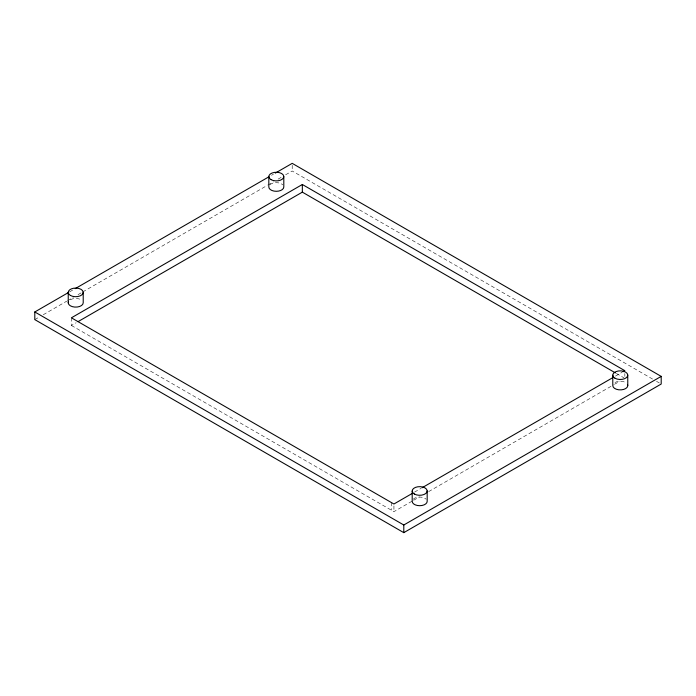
<?xml version="1.0" encoding="UTF-8"?>
<svg xmlns="http://www.w3.org/2000/svg" width="696" height="696" viewBox="0 0 696 696"><rect width="100%" height="100%" fill="white"/><g stroke="black" fill="none" stroke-linecap="round" stroke-linejoin="round"><path stroke-width="0.52" stroke-dasharray="3.48 2.61" d="M69.556 291.894L73.315 289.727M271.536 175.288L273.415 174.2M34.8 319.612L39.498 316.897M43.256 314.731L66.738 301.168M67.677 300.629L73.315 297.375M78.013 294.66L81.771 292.494M82.711 291.955L266.846 185.641M267.786 185.101L273.415 181.847M278.113 179.133L281.871 176.967M285.63 174.792L292.207 170.999L652.726 379.146M71.418 317.811L71.418 325.458L76.116 322.753M414.572 492.089L421.15 488.296M615.455 376.11L622.024 372.316M71.418 325.458L393.927 511.656L412.702 500.815M413.642 500.276L419.27 497.022M428.658 491.602L613.576 384.845M614.516 384.296L620.153 381.051M656.493 381.321L659.321 382.948M616.378 373.456L623.903 377.798M624.843 373.561L624.843 376.423M393.927 505.922L393.927 511.656M391.274 502.486L391.274 510.125M292.207 165.265L292.207 170.999M413.198 499.206A7.491 4.324 0 0 1 426.178 499.206M70.427 299.732A7.491 4.324 0 0 1 81.023 299.732M269.822 184.814A7.491 4.324 0 0 1 282.802 184.814M614.977 382.504A7.491 4.324 0 0 1 625.573 382.504"/><path stroke-width="1.04" d="M275.294 173.113L292.207 163.351L661.2 376.388L661.2 384.035L403.793 532.649L34.8 319.612L34.8 311.965L68.617 292.442M75.194 288.64L268.726 176.915M622.963 371.777L624.843 370.69L302.342 184.492L71.418 317.811L393.927 504.008L412.702 493.168M77.996 321.665L302.342 192.139L615.438 372.908M422.089 487.748L612.637 377.737M34.8 311.965L403.793 525.002L661.2 376.388M627.766 375.161L627.766 385.567M612.784 375.161L612.784 385.567A7.491 4.324 0 0 0 621.25 389.856A7.491 4.324 0 0 0 627.514 384.444M427.179 490.976L427.179 501.372A7.491 4.324 0 0 1 419.688 505.696A7.491 4.324 0 0 1 412.197 501.372L412.197 490.976M403.793 525.002L403.793 532.649M302.342 184.492L302.342 192.139M283.803 176.584L283.803 186.98A7.491 4.324 0 0 1 276.312 191.304A7.491 4.324 0 0 1 268.821 186.98L268.821 176.584M83.216 292.39L83.216 302.786A7.491 4.324 0 0 1 74.75 307.075A7.491 4.324 0 0 1 68.486 301.673M68.234 292.39L68.234 302.786M414.39 494.03A7.491 4.324 0 0 0 426.926 492.089A7.491 4.324 0 0 0 417.748 486.791A7.491 4.324 0 0 0 414.39 494.03M70.427 295.452A7.491 4.324 0 0 0 82.963 293.512A7.491 4.324 0 0 0 73.785 288.214A7.491 4.324 0 0 0 70.427 295.452M271.014 179.638A7.491 4.324 0 0 0 283.55 177.697A7.491 4.324 0 0 0 274.372 172.399A7.491 4.324 0 0 0 271.014 179.638M614.977 378.224A7.491 4.324 0 0 0 627.514 376.284A7.491 4.324 0 0 0 618.335 370.985A7.491 4.324 0 0 0 614.977 378.224"/></g></svg>
